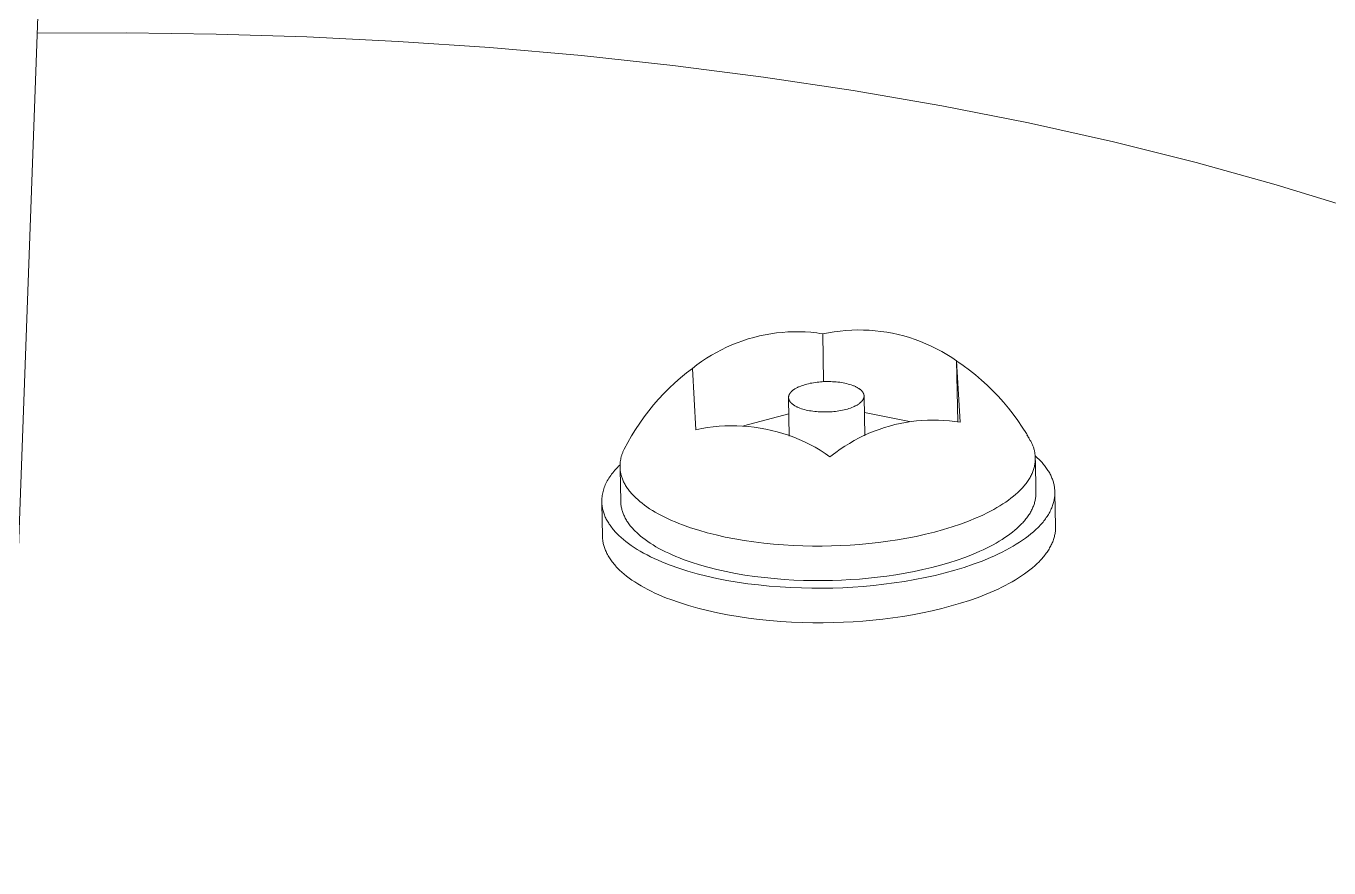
# Model space of a CAD drawing. Header units: millimetres. Extents: x 492 to 7139, y 278 to 5201.
# Drawn here: x 6331.71 to 6364.38, y 2867.38 to 2888.49 of the extents above; entities that cross this region are included whole.
import ezdxf

# ---------------------------------------------------------------- set-up
doc = ezdxf.new("R2010")
doc.units = ezdxf.units.MM
doc.layers.add('ZANO_R', color=7, linetype='Continuous', lineweight=0)

msp = doc.modelspace()

# ---------------------------------------------------------------- linework, layer by layer
at = {"layer": 'ZANO_R'}
for p, q in [((6397.829, 4698.442), (6331.084, 2863.437)), ((6334.219, 2888.321), (6331.989, 2888.311)), ((6336.476, 2888.292), (6334.219, 2888.321)), ((6338.753, 2888.221), (6336.476, 2888.292)), ((6341.044, 2888.108), (6338.753, 2888.221)), ((6343.342, 2887.952), (6341.044, 2888.108)), ((6345.639, 2887.751), (6343.342, 2887.952)), ((6347.929, 2887.504), (6345.639, 2887.751)), ((6350.202, 2887.212), (6347.929, 2887.504)), ((6352.451, 2886.875), (6350.202, 2887.212)), ((6354.668, 2886.491), (6352.451, 2886.875)), ((6356.845, 2886.062), (6354.668, 2886.491)), ((6358.973, 2885.589), (6356.845, 2886.062)), ((6361.045, 2885.073), (6358.973, 2885.589)), ((6363.053, 2884.515), (6361.045, 2885.073)), ((6364.991, 2883.916), (6363.053, 2884.515)), ((6349.543, 2880.552), (6349.679, 2880.601)), ((6349.679, 2880.601), (6349.817, 2880.646)), ((6349.817, 2880.646), (6349.956, 2880.686)), ((6349.956, 2880.686), (6350.096, 2880.721)), ((6350.096, 2880.721), (6350.238, 2880.751)), ((6350.238, 2880.751), (6350.38, 2880.776)), ((6350.38, 2880.776), (6350.523, 2880.796)), ((6350.523, 2880.796), (6350.667, 2880.811)), ((6350.667, 2880.811), (6350.811, 2880.822)), ((6350.811, 2880.822), (6350.956, 2880.827)), ((6350.956, 2880.827), (6351.101, 2880.828)), ((6351.101, 2880.828), (6351.245, 2880.823)), ((6351.245, 2880.823), (6351.39, 2880.814)), ((6351.39, 2880.814), (6351.534, 2880.799)), ((6351.534, 2880.799), (6351.609, 2880.786)), ((6351.609, 2880.786), (6351.683, 2880.772)), ((6351.683, 2880.772), (6351.827, 2880.801)), ((6351.707, 2879.576), (6351.683, 2880.772)), ((6351.827, 2880.801), (6351.972, 2880.825)), ((6351.972, 2880.825), (6352.118, 2880.845)), ((6352.118, 2880.845), (6352.264, 2880.859)), ((6352.264, 2880.859), (6352.411, 2880.868)), ((6352.411, 2880.868), (6352.557, 2880.872)), ((6352.557, 2880.872), (6352.704, 2880.871)), ((6352.704, 2880.871), (6352.851, 2880.864)), ((6352.851, 2880.864), (6352.998, 2880.853)), ((6352.998, 2880.853), (6353.144, 2880.837)), ((6353.144, 2880.837), (6353.289, 2880.815)), ((6353.289, 2880.815), (6353.433, 2880.789)), ((6353.433, 2880.789), (6353.577, 2880.757)), ((6353.577, 2880.757), (6353.719, 2880.721)), ((6353.719, 2880.721), (6353.86, 2880.679)), ((6353.86, 2880.679), (6353.999, 2880.633)), ((6353.999, 2880.633), (6354.137, 2880.582)), ((6348.892, 2880.238), (6349.018, 2880.31)), ((6349.018, 2880.31), (6349.146, 2880.377)), ((6349.146, 2880.377), (6349.276, 2880.44)), ((6349.276, 2880.44), (6349.409, 2880.498)), ((6349.409, 2880.498), (6349.543, 2880.552)), ((6354.137, 2880.582), (6354.273, 2880.526)), ((6354.273, 2880.526), (6354.407, 2880.466)), ((6354.407, 2880.466), (6354.539, 2880.4)), ((6354.539, 2880.4), (6354.668, 2880.331)), ((6354.668, 2880.331), (6354.795, 2880.257)), ((6348.417, 2879.909), (6348.531, 2879.997)), ((6348.531, 2879.997), (6348.649, 2880.082)), ((6348.649, 2880.082), (6348.769, 2880.162)), ((6348.769, 2880.162), (6348.892, 2880.238)), ((6354.795, 2880.257), (6354.919, 2880.178)), ((6354.919, 2880.178), (6355.04, 2880.095)), ((6355.04, 2880.095), (6355.131, 2878.556)), ((6355.071, 2878.568), (6355.04, 2880.095)), ((6355.046, 2880.092), (6355.207, 2879.981)), ((6355.207, 2879.981), (6355.364, 2879.865)), ((6347.974, 2879.545), (6348.118, 2879.671)), ((6348.118, 2879.671), (6348.265, 2879.793)), ((6348.265, 2879.793), (6348.416, 2879.909)), ((6348.506, 2878.37), (6348.417, 2879.909)), ((6355.364, 2879.865), (6355.518, 2879.744)), ((6355.518, 2879.744), (6355.667, 2879.617)), ((6355.667, 2879.617), (6355.811, 2879.485)), ((6347.7, 2879.279), (6347.835, 2879.414)), ((6347.835, 2879.414), (6347.974, 2879.545)), ((6350.864, 2879.283), (6350.867, 2879.288)), ((6350.867, 2879.288), (6350.87, 2879.293)), ((6350.87, 2879.293), (6350.874, 2879.297)), ((6350.874, 2879.297), (6350.878, 2879.302)), ((6350.878, 2879.302), (6350.881, 2879.306)), ((6350.881, 2879.306), (6350.885, 2879.311)), ((6350.885, 2879.311), (6350.89, 2879.315)), ((6350.89, 2879.315), (6350.894, 2879.32)), ((6350.894, 2879.32), (6350.898, 2879.325)), ((6350.898, 2879.325), (6350.908, 2879.334)), ((6350.908, 2879.334), (6350.917, 2879.343)), ((6350.917, 2879.343), (6350.928, 2879.351)), ((6350.928, 2879.351), (6350.939, 2879.36)), ((6350.939, 2879.36), (6350.951, 2879.369)), ((6350.951, 2879.369), (6350.963, 2879.378)), ((6350.963, 2879.378), (6350.976, 2879.386)), ((6350.976, 2879.386), (6350.989, 2879.395)), ((6350.989, 2879.395), (6351.003, 2879.403)), ((6351.003, 2879.403), (6351.017, 2879.411)), ((6351.017, 2879.411), (6351.032, 2879.419)), ((6351.032, 2879.419), (6351.048, 2879.427)), ((6351.048, 2879.427), (6351.064, 2879.435)), ((6351.064, 2879.435), (6351.08, 2879.443)), ((6351.08, 2879.443), (6351.097, 2879.45)), ((6351.097, 2879.45), (6351.132, 2879.465)), ((6351.132, 2879.465), (6351.169, 2879.478)), ((6351.169, 2879.478), (6351.207, 2879.491)), ((6351.207, 2879.491), (6351.246, 2879.503)), ((6351.246, 2879.503), (6351.287, 2879.514)), ((6351.287, 2879.514), (6351.328, 2879.525)), ((6351.328, 2879.525), (6351.371, 2879.534)), ((6351.371, 2879.534), (6351.413, 2879.542)), ((6351.413, 2879.542), (6351.456, 2879.55)), ((6351.456, 2879.55), (6351.5, 2879.556)), ((6351.5, 2879.556), (6351.543, 2879.562)), ((6351.543, 2879.562), (6351.586, 2879.567)), ((6351.586, 2879.567), (6351.629, 2879.571)), ((6351.629, 2879.571), (6351.672, 2879.574)), ((6351.672, 2879.574), (6351.714, 2879.576)), ((6351.714, 2879.576), (6351.756, 2879.577)), ((6351.756, 2879.577), (6351.799, 2879.578)), ((6351.799, 2879.578), (6351.843, 2879.578)), ((6351.843, 2879.578), (6351.887, 2879.577)), ((6351.887, 2879.577), (6351.931, 2879.575)), ((6351.931, 2879.575), (6351.976, 2879.573)), ((6351.976, 2879.573), (6352.021, 2879.569)), ((6352.021, 2879.569), (6352.066, 2879.565)), ((6352.066, 2879.565), (6352.111, 2879.559)), ((6352.111, 2879.559), (6352.155, 2879.553)), ((6352.155, 2879.553), (6352.198, 2879.545)), ((6352.198, 2879.545), (6352.241, 2879.537)), ((6352.241, 2879.537), (6352.282, 2879.528)), ((6352.282, 2879.528), (6352.323, 2879.517)), ((6352.323, 2879.517), (6352.362, 2879.506)), ((6352.362, 2879.506), (6352.4, 2879.494)), ((6352.4, 2879.494), (6352.436, 2879.482)), ((6352.436, 2879.482), (6352.453, 2879.475)), ((6352.453, 2879.475), (6352.47, 2879.468)), ((6352.47, 2879.468), (6352.486, 2879.461)), ((6352.486, 2879.461), (6352.502, 2879.454)), ((6352.502, 2879.454), (6352.517, 2879.447)), ((6352.517, 2879.447), (6352.532, 2879.439)), ((6352.532, 2879.439), (6352.546, 2879.432)), ((6352.546, 2879.432), (6352.56, 2879.424)), ((6352.56, 2879.424), (6352.573, 2879.416)), ((6352.573, 2879.416), (6352.586, 2879.408)), ((6352.586, 2879.408), (6352.598, 2879.4)), ((6352.598, 2879.4), (6352.609, 2879.392)), ((6352.609, 2879.392), (6352.62, 2879.383)), ((6352.62, 2879.383), (6352.631, 2879.375)), ((6352.631, 2879.375), (6352.64, 2879.367)), ((6352.64, 2879.367), (6352.649, 2879.358)), ((6352.649, 2879.358), (6352.654, 2879.354)), ((6352.654, 2879.354), (6352.658, 2879.35)), ((6352.658, 2879.35), (6352.662, 2879.345)), ((6352.662, 2879.345), (6352.666, 2879.341)), ((6352.666, 2879.341), (6352.67, 2879.337)), ((6352.67, 2879.337), (6352.673, 2879.333)), ((6352.673, 2879.333), (6352.677, 2879.328)), ((6352.677, 2879.328), (6352.68, 2879.324)), ((6352.68, 2879.324), (6352.684, 2879.32)), ((6352.684, 2879.32), (6352.687, 2879.315)), ((6352.687, 2879.315), (6352.69, 2879.311)), ((6352.69, 2879.311), (6352.692, 2879.307)), ((6352.692, 2879.307), (6352.695, 2879.302)), ((6352.695, 2879.302), (6352.698, 2879.298)), ((6352.698, 2879.298), (6352.7, 2879.294)), ((6352.7, 2879.294), (6352.702, 2879.289)), ((6352.702, 2879.289), (6352.704, 2879.285)), ((6355.811, 2879.485), (6355.951, 2879.349)), ((6355.951, 2879.349), (6356.086, 2879.208)), ((6347.324, 2878.846), (6347.445, 2878.995)), ((6347.445, 2878.995), (6347.57, 2879.139)), ((6347.57, 2879.139), (6347.7, 2879.279)), ((6350.828, 2879.193), (6350.829, 2879.198)), ((6350.828, 2879.189), (6350.828, 2879.193)), ((6350.828, 2879.184), (6350.828, 2879.189)), ((6350.828, 2879.18), (6350.828, 2879.184)), ((6350.828, 2879.176), (6350.828, 2879.18)), ((6350.828, 2879.172), (6350.828, 2879.176)), ((6350.828, 2879.167), (6350.828, 2879.172)), ((6350.829, 2879.163), (6350.828, 2879.167)), ((6350.847, 2878.211), (6350.828, 2879.155)), ((6350.829, 2879.198), (6350.83, 2879.202)), ((6350.829, 2879.159), (6350.829, 2879.163)), ((6350.83, 2879.155), (6350.829, 2879.159)), ((6350.83, 2879.206), (6350.831, 2879.211)), ((6350.83, 2879.202), (6350.83, 2879.206)), ((6350.83, 2879.15), (6350.83, 2879.155)), ((6350.831, 2879.146), (6350.83, 2879.15)), ((6350.831, 2879.211), (6350.832, 2879.215)), ((6350.832, 2879.142), (6350.831, 2879.146)), ((6350.832, 2879.215), (6350.833, 2879.22)), ((6350.833, 2879.138), (6350.832, 2879.142)), ((6350.833, 2879.22), (6350.835, 2879.224)), ((6350.835, 2879.133), (6350.833, 2879.138)), ((6350.835, 2879.224), (6350.836, 2879.229)), ((6350.836, 2879.129), (6350.835, 2879.133)), ((6350.836, 2879.229), (6350.837, 2879.233)), ((6350.837, 2879.125), (6350.836, 2879.129)), ((6350.837, 2879.233), (6350.839, 2879.238)), ((6350.839, 2879.121), (6350.837, 2879.125)), ((6350.839, 2879.238), (6350.841, 2879.242)), ((6350.841, 2879.116), (6350.839, 2879.121)), ((6350.841, 2879.242), (6350.843, 2879.247)), ((6350.843, 2879.112), (6350.841, 2879.116)), ((6350.843, 2879.247), (6350.845, 2879.251)), ((6350.845, 2879.108), (6350.843, 2879.112)), ((6350.845, 2879.251), (6350.847, 2879.256)), ((6350.847, 2879.103), (6350.845, 2879.108)), ((6350.847, 2879.256), (6350.85, 2879.261)), ((6350.849, 2879.099), (6350.847, 2879.103)), ((6350.851, 2879.095), (6350.849, 2879.099)), ((6350.85, 2879.261), (6350.852, 2879.265)), ((6350.854, 2879.091), (6350.851, 2879.095)), ((6350.852, 2879.265), (6350.855, 2879.27)), ((6350.856, 2879.086), (6350.854, 2879.091)), ((6350.855, 2879.27), (6350.858, 2879.274)), ((6350.859, 2879.082), (6350.856, 2879.086)), ((6350.858, 2879.274), (6350.861, 2879.279)), ((6350.862, 2879.078), (6350.859, 2879.082)), ((6350.861, 2879.279), (6350.864, 2879.283)), ((6350.865, 2879.073), (6350.862, 2879.078)), ((6350.869, 2879.069), (6350.865, 2879.073)), ((6350.872, 2879.065), (6350.869, 2879.069)), ((6350.875, 2879.06), (6350.872, 2879.065)), ((6350.879, 2879.056), (6350.875, 2879.06)), ((6350.883, 2879.052), (6350.879, 2879.056)), ((6350.887, 2879.047), (6350.883, 2879.052)), ((6350.891, 2879.043), (6350.887, 2879.047)), ((6350.895, 2879.039), (6350.891, 2879.043)), ((6350.899, 2879.035), (6350.895, 2879.039)), ((6350.909, 2879.026), (6350.899, 2879.035)), ((6350.918, 2879.018), (6350.909, 2879.026)), ((6350.929, 2879.009), (6350.918, 2879.018)), ((6350.94, 2879.001), (6350.929, 2879.009)), ((6350.951, 2878.993), (6350.94, 2879.001)), ((6350.963, 2878.985), (6350.951, 2878.993)), ((6350.976, 2878.977), (6350.963, 2878.985)), ((6350.989, 2878.969), (6350.976, 2878.977)), ((6351.003, 2878.961), (6350.989, 2878.969)), ((6351.017, 2878.954), (6351.003, 2878.961)), ((6352.501, 2878.966), (6352.485, 2878.958)), ((6352.517, 2878.973), (6352.501, 2878.966)), ((6352.532, 2878.982), (6352.517, 2878.973)), ((6352.546, 2878.99), (6352.532, 2878.982)), ((6352.56, 2878.998), (6352.546, 2878.99)), ((6352.573, 2879.007), (6352.56, 2878.998)), ((6352.586, 2879.015), (6352.573, 2879.007)), ((6352.598, 2879.024), (6352.586, 2879.015)), ((6352.61, 2879.033), (6352.598, 2879.024)), ((6352.621, 2879.041), (6352.61, 2879.033)), ((6352.631, 2879.05), (6352.621, 2879.041)), ((6352.641, 2879.059), (6352.631, 2879.05)), ((6352.651, 2879.068), (6352.641, 2879.059)), ((6352.655, 2879.073), (6352.651, 2879.068)), ((6352.659, 2879.077), (6352.655, 2879.073)), ((6352.664, 2879.082), (6352.659, 2879.077)), ((6352.667, 2879.087), (6352.664, 2879.082)), ((6352.671, 2879.091), (6352.667, 2879.087)), ((6352.675, 2879.096), (6352.671, 2879.091)), ((6352.679, 2879.1), (6352.675, 2879.096)), ((6352.682, 2879.105), (6352.679, 2879.1)), ((6352.685, 2879.109), (6352.682, 2879.105)), ((6352.688, 2879.114), (6352.685, 2879.109)), ((6352.691, 2879.119), (6352.688, 2879.114)), ((6352.694, 2879.123), (6352.691, 2879.119)), ((6352.697, 2879.128), (6352.694, 2879.123)), ((6352.699, 2879.132), (6352.697, 2879.128)), ((6352.702, 2879.137), (6352.699, 2879.132)), ((6352.704, 2879.141), (6352.702, 2879.137)), ((6352.704, 2879.285), (6352.706, 2879.281)), ((6352.706, 2879.146), (6352.704, 2879.141)), ((6352.706, 2879.281), (6352.708, 2879.277)), ((6352.708, 2879.151), (6352.706, 2879.146)), ((6352.708, 2879.277), (6352.71, 2879.272)), ((6352.71, 2879.155), (6352.708, 2879.151)), ((6352.71, 2879.272), (6352.711, 2879.268)), ((6352.711, 2879.16), (6352.71, 2879.155)), ((6352.711, 2879.268), (6352.713, 2879.264)), ((6352.713, 2879.164), (6352.711, 2879.16)), ((6352.713, 2879.264), (6352.714, 2879.259)), ((6352.714, 2879.169), (6352.713, 2879.164)), ((6352.714, 2879.259), (6352.715, 2879.255)), ((6352.716, 2879.173), (6352.714, 2879.169)), ((6352.715, 2879.255), (6352.717, 2879.251)), ((6352.717, 2879.178), (6352.716, 2879.173)), ((6352.717, 2879.251), (6352.718, 2879.247)), ((6352.718, 2879.182), (6352.717, 2879.178)), ((6352.718, 2879.247), (6352.718, 2879.243)), ((6352.718, 2879.243), (6352.719, 2879.238)), ((6352.719, 2879.186), (6352.718, 2879.182)), ((6352.719, 2879.238), (6352.72, 2879.234)), ((6352.72, 2879.195), (6352.719, 2879.191)), ((6352.719, 2879.191), (6352.719, 2879.186)), ((6352.72, 2879.234), (6352.72, 2879.23)), ((6352.72, 2879.23), (6352.721, 2879.226)), ((6352.721, 2879.204), (6352.72, 2879.2)), ((6352.72, 2879.2), (6352.72, 2879.195)), ((6352.721, 2879.226), (6352.721, 2879.221)), ((6352.721, 2879.221), (6352.721, 2879.217)), ((6352.721, 2879.217), (6352.721, 2879.213)), ((6352.721, 2879.213), (6352.721, 2879.208)), ((6352.721, 2879.208), (6352.721, 2879.204)), ((6352.721, 2879.204), (6352.741, 2878.221)), ((6356.086, 2879.208), (6356.217, 2879.062)), ((6356.217, 2879.062), (6356.342, 2878.913)), ((6347.098, 2878.539), (6347.208, 2878.694)), ((6347.208, 2878.694), (6347.324, 2878.846)), ((6349.695, 2878.47), (6350.836, 2878.771)), ((6351.032, 2878.946), (6351.017, 2878.954)), ((6351.047, 2878.939), (6351.032, 2878.946)), ((6351.063, 2878.932), (6351.047, 2878.939)), ((6351.079, 2878.925), (6351.063, 2878.932)), ((6351.096, 2878.918), (6351.079, 2878.925)), ((6351.113, 2878.911), (6351.096, 2878.918)), ((6351.149, 2878.898), (6351.113, 2878.911)), ((6351.187, 2878.887), (6351.149, 2878.898)), ((6351.226, 2878.875), (6351.187, 2878.887)), ((6351.266, 2878.865), (6351.226, 2878.875)), ((6351.308, 2878.856), (6351.266, 2878.865)), ((6351.351, 2878.848), (6351.308, 2878.856)), ((6351.394, 2878.84), (6351.351, 2878.848)), ((6351.438, 2878.834), (6351.394, 2878.84)), ((6351.483, 2878.828), (6351.438, 2878.834)), ((6351.528, 2878.824), (6351.483, 2878.828)), ((6351.573, 2878.82), (6351.528, 2878.824)), ((6351.617, 2878.817), (6351.573, 2878.82)), ((6351.662, 2878.816), (6351.617, 2878.817)), ((6351.706, 2878.815), (6351.662, 2878.816)), ((6351.75, 2878.815), (6351.706, 2878.815)), ((6351.793, 2878.815), (6351.75, 2878.815)), ((6351.835, 2878.817), (6351.793, 2878.815)), ((6351.877, 2878.819), (6351.835, 2878.817)), ((6351.919, 2878.822), (6351.877, 2878.819)), ((6351.962, 2878.826), (6351.919, 2878.822)), ((6352.006, 2878.831), (6351.962, 2878.826)), ((6352.049, 2878.837), (6352.006, 2878.831)), ((6352.092, 2878.843), (6352.049, 2878.837)), ((6352.136, 2878.851), (6352.092, 2878.843)), ((6352.178, 2878.859), (6352.136, 2878.851)), ((6352.221, 2878.868), (6352.178, 2878.859)), ((6352.262, 2878.879), (6352.221, 2878.868)), ((6352.303, 2878.89), (6352.262, 2878.879)), ((6352.342, 2878.902), (6352.303, 2878.89)), ((6352.38, 2878.915), (6352.342, 2878.902)), ((6352.417, 2878.928), (6352.38, 2878.915)), ((6352.452, 2878.943), (6352.417, 2878.928)), ((6352.469, 2878.95), (6352.452, 2878.943)), ((6352.485, 2878.958), (6352.469, 2878.95)), ((6352.729, 2878.801), (6353.856, 2878.574)), ((6356.342, 2878.913), (6356.462, 2878.758)), ((6356.462, 2878.758), (6356.577, 2878.6)), ((6346.892, 2878.216), (6346.992, 2878.379)), ((6346.992, 2878.379), (6347.098, 2878.539)), ((6348.65, 2878.399), (6348.506, 2878.37)), ((6348.795, 2878.423), (6348.65, 2878.399)), ((6348.941, 2878.443), (6348.795, 2878.423)), ((6349.087, 2878.457), (6348.941, 2878.443)), ((6349.234, 2878.466), (6349.087, 2878.457)), ((6349.381, 2878.47), (6349.234, 2878.466)), ((6349.528, 2878.469), (6349.381, 2878.47)), ((6349.674, 2878.462), (6349.528, 2878.469)), ((6349.821, 2878.451), (6349.674, 2878.462)), ((6349.967, 2878.435), (6349.821, 2878.451)), ((6350.112, 2878.413), (6349.967, 2878.435)), ((6350.257, 2878.387), (6350.112, 2878.413)), ((6350.4, 2878.355), (6350.257, 2878.387)), ((6350.543, 2878.319), (6350.4, 2878.355)), ((6350.684, 2878.277), (6350.543, 2878.319)), ((6352.97, 2878.332), (6352.842, 2878.28)), ((6353.098, 2878.38), (6352.97, 2878.332)), ((6353.229, 2878.424), (6353.098, 2878.38)), ((6353.361, 2878.463), (6353.229, 2878.424)), ((6353.494, 2878.498), (6353.361, 2878.463)), ((6353.628, 2878.528), (6353.494, 2878.498)), ((6353.763, 2878.553), (6353.628, 2878.528)), ((6353.899, 2878.574), (6353.763, 2878.553)), ((6354.035, 2878.591), (6353.899, 2878.574)), ((6354.172, 2878.603), (6354.035, 2878.591)), ((6354.31, 2878.61), (6354.172, 2878.603)), ((6354.447, 2878.613), (6354.31, 2878.61)), ((6354.585, 2878.61), (6354.447, 2878.613)), ((6354.722, 2878.604), (6354.585, 2878.61)), ((6354.859, 2878.592), (6354.722, 2878.604)), ((6354.995, 2878.577), (6354.859, 2878.592)), ((6355.131, 2878.556), (6354.995, 2878.577)), ((6356.577, 2878.6), (6356.687, 2878.438)), ((6356.687, 2878.438), (6356.791, 2878.273)), ((6346.708, 2877.881), (6346.797, 2878.05)), ((6346.797, 2878.05), (6346.892, 2878.216)), ((6350.823, 2878.231), (6350.684, 2878.277)), ((6350.961, 2878.18), (6350.823, 2878.231)), ((6351.097, 2878.124), (6350.961, 2878.18)), ((6351.231, 2878.063), (6351.097, 2878.124)), ((6351.362, 2877.998), (6351.231, 2878.063)), ((6351.492, 2877.929), (6351.362, 2877.998)), ((6352.353, 2878.029), (6352.237, 2877.956)), ((6352.472, 2878.098), (6352.353, 2878.029)), ((6352.594, 2878.163), (6352.472, 2878.098)), ((6352.717, 2878.223), (6352.594, 2878.163)), ((6352.842, 2878.28), (6352.717, 2878.223)), ((6356.791, 2878.273), (6356.889, 2878.104)), ((6356.801, 2878.24), (6356.82, 2878.214)), ((6356.82, 2878.214), (6356.838, 2878.187)), ((6356.838, 2878.187), (6356.856, 2878.16)), ((6356.889, 2878.104), (6356.899, 2878.085)), ((6356.899, 2878.085), (6356.909, 2878.067)), ((6356.909, 2878.067), (6356.919, 2878.048)), ((6356.919, 2878.048), (6356.928, 2878.028)), ((6356.928, 2878.028), (6356.937, 2878.009)), ((6356.937, 2878.009), (6356.945, 2877.989)), ((6356.945, 2877.989), (6356.953, 2877.969)), ((6346.622, 2877.646), (6346.626, 2877.663)), ((6346.626, 2877.663), (6346.631, 2877.681)), ((6346.631, 2877.681), (6346.635, 2877.698)), ((6346.635, 2877.698), (6346.64, 2877.716)), ((6346.64, 2877.716), (6346.646, 2877.733)), ((6346.646, 2877.733), (6346.651, 2877.75)), ((6346.651, 2877.75), (6346.657, 2877.767)), ((6346.657, 2877.767), (6346.664, 2877.784)), ((6346.664, 2877.784), (6346.67, 2877.801)), ((6346.67, 2877.801), (6346.677, 2877.817)), ((6346.677, 2877.817), (6346.685, 2877.834)), ((6346.685, 2877.834), (6346.692, 2877.85)), ((6346.692, 2877.85), (6346.7, 2877.866)), ((6346.7, 2877.866), (6346.708, 2877.881)), ((6351.619, 2877.854), (6351.492, 2877.929)), ((6351.743, 2877.776), (6351.619, 2877.854)), ((6351.864, 2877.693), (6351.743, 2877.776)), ((6352.011, 2877.799), (6351.864, 2877.693)), ((6352.123, 2877.879), (6352.011, 2877.799)), ((6352.237, 2877.956), (6352.123, 2877.879)), ((6356.953, 2877.969), (6356.96, 2877.949)), ((6356.96, 2877.949), (6356.967, 2877.929)), ((6356.967, 2877.929), (6356.974, 2877.909)), ((6356.974, 2877.909), (6356.98, 2877.888)), ((6356.98, 2877.888), (6356.985, 2877.867)), ((6356.985, 2877.867), (6356.99, 2877.847)), ((6356.99, 2877.847), (6356.995, 2877.826)), ((6356.995, 2877.826), (6356.999, 2877.805)), ((6356.999, 2877.805), (6357.003, 2877.784)), ((6357.003, 2877.784), (6357.006, 2877.761)), ((6357.006, 2877.761), (6357.009, 2877.738)), ((6357.009, 2877.738), (6357.011, 2877.714)), ((6357.011, 2877.717), (6357.064, 2877.669)), ((6357.011, 2877.714), (6357.013, 2877.691)), ((6357.013, 2877.691), (6357.014, 2877.667)), ((6357.014, 2877.667), (6357.014, 2877.643)), ((6357.064, 2877.669), (6357.113, 2877.621)), ((6346.446, 2877.322), (6346.475, 2877.356)), ((6346.475, 2877.356), (6346.505, 2877.389)), ((6346.505, 2877.389), (6346.536, 2877.423)), ((6346.536, 2877.423), (6346.568, 2877.456)), ((6346.568, 2877.456), (6346.602, 2877.489)), ((6346.602, 2877.466), (6346.603, 2877.484)), ((6346.602, 2877.448), (6346.602, 2877.466)), ((6346.603, 2877.43), (6346.602, 2877.448)), ((6346.603, 2877.502), (6346.604, 2877.52)), ((6346.603, 2877.484), (6346.603, 2877.502)), ((6346.603, 2877.412), (6346.603, 2877.43)), ((6346.604, 2877.394), (6346.603, 2877.412)), ((6346.619, 2876.573), (6346.603, 2877.386)), ((6346.604, 2877.52), (6346.606, 2877.538)), ((6346.606, 2877.376), (6346.604, 2877.394)), ((6346.606, 2877.538), (6346.608, 2877.556)), ((6346.607, 2877.358), (6346.606, 2877.376)), ((6346.61, 2877.341), (6346.607, 2877.358)), ((6346.608, 2877.556), (6346.61, 2877.574)), ((6346.61, 2877.574), (6346.612, 2877.592)), ((6346.612, 2877.323), (6346.61, 2877.341)), ((6346.612, 2877.592), (6346.615, 2877.61)), ((6346.615, 2877.61), (6346.619, 2877.628)), ((6346.619, 2877.628), (6346.622, 2877.646)), ((6356.961, 2877.351), (6356.952, 2877.326)), ((6356.969, 2877.376), (6356.961, 2877.351)), ((6356.977, 2877.4), (6356.969, 2877.376)), ((6356.984, 2877.425), (6356.977, 2877.4)), ((6356.99, 2877.45), (6356.984, 2877.425)), ((6356.996, 2877.474), (6356.99, 2877.45)), ((6357, 2877.499), (6356.996, 2877.474)), ((6357.004, 2877.523), (6357, 2877.499)), ((6357.008, 2877.547), (6357.004, 2877.523)), ((6357.01, 2877.572), (6357.008, 2877.547)), ((6357.012, 2877.596), (6357.01, 2877.572)), ((6357.013, 2877.62), (6357.012, 2877.596)), ((6357.014, 2877.643), (6357.013, 2877.62)), ((6357.015, 2877.596), (6357.031, 2876.801)), ((6357.113, 2877.621), (6357.137, 2877.596)), ((6357.137, 2877.596), (6357.16, 2877.572)), ((6357.16, 2877.572), (6357.182, 2877.548)), ((6357.182, 2877.548), (6357.203, 2877.523)), ((6357.203, 2877.523), (6357.223, 2877.499)), ((6357.223, 2877.499), (6357.243, 2877.475)), ((6357.243, 2877.475), (6357.262, 2877.45)), ((6357.262, 2877.45), (6357.28, 2877.426)), ((6357.28, 2877.426), (6357.298, 2877.401)), ((6357.298, 2877.401), (6357.314, 2877.377)), ((6357.314, 2877.377), (6357.33, 2877.352)), ((6357.33, 2877.352), (6357.346, 2877.328)), ((6357.346, 2877.328), (6357.36, 2877.303)), ((6346.234, 2876.986), (6346.25, 2877.02)), ((6346.25, 2877.02), (6346.266, 2877.053)), ((6346.266, 2877.053), (6346.284, 2877.087)), ((6346.284, 2877.087), (6346.304, 2877.12)), ((6346.304, 2877.12), (6346.324, 2877.154)), ((6346.324, 2877.154), (6346.346, 2877.188)), ((6346.346, 2877.188), (6346.369, 2877.221)), ((6346.369, 2877.221), (6346.393, 2877.255)), ((6346.393, 2877.255), (6346.419, 2877.289)), ((6346.419, 2877.289), (6346.446, 2877.322)), ((6346.616, 2877.3), (6346.612, 2877.323)), ((6346.621, 2877.277), (6346.616, 2877.3)), ((6346.626, 2877.254), (6346.621, 2877.277)), ((6346.632, 2877.23), (6346.626, 2877.254)), ((6346.639, 2877.207), (6346.632, 2877.23)), ((6346.646, 2877.183), (6346.639, 2877.207)), ((6346.654, 2877.16), (6346.646, 2877.183)), ((6346.663, 2877.136), (6346.654, 2877.16)), ((6346.672, 2877.113), (6346.663, 2877.136)), ((6346.682, 2877.089), (6346.672, 2877.113)), ((6346.693, 2877.066), (6346.682, 2877.089)), ((6346.705, 2877.042), (6346.693, 2877.066)), ((6346.717, 2877.018), (6346.705, 2877.042)), ((6346.73, 2876.995), (6346.717, 2877.018)), ((6356.781, 2877.025), (6356.761, 2876.999)), ((6356.799, 2877.05), (6356.781, 2877.025)), ((6356.817, 2877.075), (6356.799, 2877.05)), ((6356.834, 2877.1), (6356.817, 2877.075)), ((6356.85, 2877.125), (6356.834, 2877.1)), ((6356.866, 2877.151), (6356.85, 2877.125)), ((6356.881, 2877.176), (6356.866, 2877.151)), ((6356.894, 2877.201), (6356.881, 2877.176)), ((6356.907, 2877.226), (6356.894, 2877.201)), ((6356.92, 2877.251), (6356.907, 2877.226)), ((6356.931, 2877.276), (6356.92, 2877.251)), ((6356.942, 2877.301), (6356.931, 2877.276)), ((6356.952, 2877.326), (6356.942, 2877.301)), ((6357.36, 2877.303), (6357.374, 2877.279)), ((6357.374, 2877.279), (6357.387, 2877.254)), ((6357.387, 2877.254), (6357.399, 2877.23)), ((6357.399, 2877.23), (6357.411, 2877.205)), ((6357.411, 2877.205), (6357.422, 2877.181)), ((6357.422, 2877.181), (6357.432, 2877.156)), ((6357.432, 2877.156), (6357.441, 2877.132)), ((6357.441, 2877.132), (6357.45, 2877.108)), ((6357.45, 2877.108), (6357.458, 2877.084)), ((6357.458, 2877.084), (6357.466, 2877.059)), ((6357.466, 2877.059), (6357.472, 2877.035)), ((6357.472, 2877.035), (6357.478, 2877.011)), ((6357.478, 2877.011), (6357.484, 2876.987)), ((6346.149, 2876.657), (6346.152, 2876.69)), ((6346.152, 2876.69), (6346.156, 2876.722)), ((6346.156, 2876.722), (6346.162, 2876.755)), ((6346.162, 2876.755), (6346.169, 2876.787)), ((6346.169, 2876.787), (6346.177, 2876.82)), ((6346.177, 2876.82), (6346.186, 2876.853)), ((6346.186, 2876.853), (6346.196, 2876.886)), ((6346.196, 2876.886), (6346.208, 2876.92)), ((6346.208, 2876.92), (6346.22, 2876.953)), ((6346.22, 2876.953), (6346.234, 2876.986)), ((6346.744, 2876.971), (6346.73, 2876.995)), ((6346.759, 2876.947), (6346.744, 2876.971)), ((6346.774, 2876.923), (6346.759, 2876.947)), ((6346.791, 2876.9), (6346.774, 2876.923)), ((6346.807, 2876.876), (6346.791, 2876.9)), ((6346.825, 2876.852), (6346.807, 2876.876)), ((6346.844, 2876.828), (6346.825, 2876.852)), ((6346.863, 2876.805), (6346.844, 2876.828)), ((6346.883, 2876.781), (6346.863, 2876.805)), ((6346.904, 2876.758), (6346.883, 2876.781)), ((6346.925, 2876.734), (6346.904, 2876.758)), ((6346.948, 2876.71), (6346.925, 2876.734)), ((6346.971, 2876.687), (6346.948, 2876.71)), ((6346.995, 2876.664), (6346.971, 2876.687)), ((6356.464, 2876.701), (6356.403, 2876.652)), ((6356.521, 2876.75), (6356.464, 2876.701)), ((6356.576, 2876.799), (6356.521, 2876.75)), ((6356.627, 2876.849), (6356.576, 2876.799)), ((6356.651, 2876.874), (6356.627, 2876.849)), ((6356.675, 2876.899), (6356.651, 2876.874)), ((6356.698, 2876.924), (6356.675, 2876.899)), ((6356.72, 2876.949), (6356.698, 2876.924)), ((6356.741, 2876.974), (6356.72, 2876.949)), ((6356.761, 2876.999), (6356.741, 2876.974)), ((6357.022, 2876.663), (6357.026, 2876.686)), ((6357.026, 2876.686), (6357.028, 2876.709)), ((6357.028, 2876.709), (6357.03, 2876.732)), ((6357.03, 2876.732), (6357.031, 2876.756)), ((6357.031, 2876.778), (6357.031, 2876.801)), ((6357.031, 2876.756), (6357.031, 2876.778)), ((6357.484, 2876.987), (6357.489, 2876.963)), ((6357.489, 2876.963), (6357.493, 2876.94)), ((6357.493, 2876.94), (6357.496, 2876.914)), ((6357.498, 2876.681), (6357.494, 2876.655)), ((6357.496, 2876.914), (6357.499, 2876.889)), ((6357.501, 2876.708), (6357.498, 2876.681)), ((6357.499, 2876.889), (6357.502, 2876.863)), ((6357.503, 2876.734), (6357.501, 2876.708)), ((6357.502, 2876.863), (6357.503, 2876.838)), ((6357.503, 2876.838), (6357.504, 2876.812)), ((6357.504, 2876.76), (6357.503, 2876.734)), ((6357.504, 2876.812), (6357.504, 2876.786)), ((6357.504, 2876.786), (6357.504, 2876.76)), ((6357.505, 2876.786), (6357.522, 2875.946)), ((6346.146, 2876.593), (6346.147, 2876.625)), ((6346.146, 2876.562), (6346.146, 2876.593)), ((6346.147, 2876.53), (6346.146, 2876.562)), ((6346.147, 2876.625), (6346.149, 2876.657)), ((6346.164, 2875.697), (6346.147, 2876.538)), ((6346.15, 2876.499), (6346.147, 2876.53)), ((6346.153, 2876.468), (6346.15, 2876.499)), ((6346.157, 2876.437), (6346.153, 2876.468)), ((6346.162, 2876.411), (6346.157, 2876.437)), ((6346.167, 2876.386), (6346.162, 2876.411)), ((6346.173, 2876.361), (6346.167, 2876.386)), ((6346.179, 2876.335), (6346.173, 2876.361)), ((6346.619, 2876.573), (6346.62, 2876.544)), ((6346.62, 2876.544), (6346.622, 2876.515)), ((6346.622, 2876.515), (6346.626, 2876.486)), ((6346.626, 2876.486), (6346.63, 2876.458)), ((6346.63, 2876.458), (6346.634, 2876.434)), ((6346.634, 2876.434), (6346.638, 2876.411)), ((6346.638, 2876.411), (6346.644, 2876.388)), ((6346.644, 2876.388), (6346.65, 2876.365)), ((6346.65, 2876.365), (6346.656, 2876.341)), ((6347.045, 2876.617), (6346.995, 2876.664)), ((6347.099, 2876.571), (6347.045, 2876.617)), ((6347.155, 2876.525), (6347.099, 2876.571)), ((6347.215, 2876.479), (6347.155, 2876.525)), ((6347.278, 2876.434), (6347.215, 2876.479)), ((6347.345, 2876.39), (6347.278, 2876.434)), ((6347.414, 2876.346), (6347.345, 2876.39)), ((6355.972, 2876.371), (6355.89, 2876.327)), ((6356.051, 2876.417), (6355.972, 2876.371)), ((6356.128, 2876.463), (6356.051, 2876.417)), ((6356.201, 2876.509), (6356.128, 2876.463)), ((6356.272, 2876.556), (6356.201, 2876.509)), ((6356.339, 2876.604), (6356.272, 2876.556)), ((6356.403, 2876.652), (6356.339, 2876.604)), ((6356.909, 2876.329), (6356.921, 2876.353)), ((6356.921, 2876.353), (6356.933, 2876.378)), ((6356.933, 2876.378), (6356.945, 2876.402)), ((6356.945, 2876.402), (6356.955, 2876.426)), ((6356.955, 2876.426), (6356.965, 2876.45)), ((6356.965, 2876.45), (6356.974, 2876.474)), ((6356.974, 2876.474), (6356.983, 2876.497)), ((6356.983, 2876.497), (6356.99, 2876.521)), ((6356.99, 2876.521), (6356.997, 2876.545)), ((6356.997, 2876.545), (6357.004, 2876.569)), ((6357.004, 2876.569), (6357.009, 2876.592)), ((6357.009, 2876.592), (6357.014, 2876.616)), ((6357.014, 2876.616), (6357.019, 2876.639)), ((6357.019, 2876.639), (6357.022, 2876.663)), ((6357.402, 2876.358), (6357.388, 2876.33)), ((6357.414, 2876.385), (6357.402, 2876.358)), ((6357.426, 2876.412), (6357.414, 2876.385)), ((6357.437, 2876.44), (6357.426, 2876.412)), ((6357.447, 2876.467), (6357.437, 2876.44)), ((6357.456, 2876.494), (6357.447, 2876.467)), ((6357.464, 2876.521), (6357.456, 2876.494)), ((6357.472, 2876.548), (6357.464, 2876.521)), ((6357.479, 2876.575), (6357.472, 2876.548)), ((6357.485, 2876.601), (6357.479, 2876.575)), ((6357.49, 2876.628), (6357.485, 2876.601)), ((6357.494, 2876.655), (6357.49, 2876.628)), ((6346.186, 2876.31), (6346.179, 2876.335)), ((6346.194, 2876.284), (6346.186, 2876.31)), ((6346.203, 2876.259), (6346.194, 2876.284)), ((6346.213, 2876.233), (6346.203, 2876.259)), ((6346.223, 2876.207), (6346.213, 2876.233)), ((6346.234, 2876.181), (6346.223, 2876.207)), ((6346.246, 2876.156), (6346.234, 2876.181)), ((6346.259, 2876.13), (6346.246, 2876.156)), ((6346.272, 2876.104), (6346.259, 2876.13)), ((6346.287, 2876.078), (6346.272, 2876.104)), ((6346.302, 2876.052), (6346.287, 2876.078)), ((6346.318, 2876.026), (6346.302, 2876.052)), ((6346.334, 2876), (6346.318, 2876.026)), ((6346.656, 2876.341), (6346.664, 2876.318)), ((6346.664, 2876.318), (6346.672, 2876.294)), ((6346.672, 2876.294), (6346.68, 2876.271)), ((6346.68, 2876.271), (6346.69, 2876.247)), ((6346.69, 2876.247), (6346.7, 2876.224)), ((6346.7, 2876.224), (6346.711, 2876.2)), ((6346.711, 2876.2), (6346.723, 2876.176)), ((6346.723, 2876.176), (6346.735, 2876.153)), ((6346.735, 2876.153), (6346.748, 2876.129)), ((6346.748, 2876.129), (6346.762, 2876.105)), ((6346.762, 2876.105), (6346.777, 2876.081)), ((6346.777, 2876.081), (6346.792, 2876.058)), ((6346.792, 2876.058), (6346.808, 2876.034)), ((6346.808, 2876.034), (6346.825, 2876.01)), ((6347.486, 2876.303), (6347.414, 2876.346)), ((6347.562, 2876.26), (6347.486, 2876.303)), ((6347.64, 2876.218), (6347.562, 2876.26)), ((6347.722, 2876.177), (6347.64, 2876.218)), ((6347.806, 2876.137), (6347.722, 2876.177)), ((6347.893, 2876.097), (6347.806, 2876.137)), ((6347.983, 2876.059), (6347.893, 2876.097)), ((6348.075, 2876.021), (6347.983, 2876.059)), ((6348.171, 2875.984), (6348.075, 2876.021)), ((6355.341, 2876.078), (6355.139, 2876.003)), ((6355.534, 2876.157), (6355.341, 2876.078)), ((6355.627, 2876.198), (6355.534, 2876.157)), ((6355.717, 2876.24), (6355.627, 2876.198)), ((6355.805, 2876.283), (6355.717, 2876.24)), ((6355.89, 2876.327), (6355.805, 2876.283)), ((6356.676, 2876.015), (6356.698, 2876.039)), ((6356.698, 2876.039), (6356.72, 2876.063)), ((6356.72, 2876.063), (6356.741, 2876.088)), ((6356.741, 2876.088), (6356.761, 2876.112)), ((6356.761, 2876.112), (6356.78, 2876.136)), ((6356.78, 2876.136), (6356.799, 2876.16)), ((6356.799, 2876.16), (6356.817, 2876.184)), ((6356.817, 2876.184), (6356.834, 2876.208)), ((6356.834, 2876.208), (6356.85, 2876.233)), ((6356.85, 2876.233), (6356.866, 2876.257)), ((6356.866, 2876.257), (6356.881, 2876.281)), ((6356.881, 2876.281), (6356.895, 2876.305)), ((6356.895, 2876.305), (6356.909, 2876.329)), ((6357.184, 2876.029), (6357.16, 2876.001)), ((6357.207, 2876.056), (6357.184, 2876.029)), ((6357.229, 2876.083), (6357.207, 2876.056)), ((6357.25, 2876.111), (6357.229, 2876.083)), ((6357.271, 2876.138), (6357.25, 2876.111)), ((6357.29, 2876.166), (6357.271, 2876.138)), ((6357.309, 2876.193), (6357.29, 2876.166)), ((6357.326, 2876.221), (6357.309, 2876.193)), ((6357.343, 2876.248), (6357.326, 2876.221)), ((6357.359, 2876.276), (6357.343, 2876.248)), ((6357.374, 2876.303), (6357.359, 2876.276)), ((6357.388, 2876.33), (6357.374, 2876.303)), ((6346.164, 2875.697), (6346.165, 2875.666)), ((6346.352, 2875.974), (6346.334, 2876)), ((6346.37, 2875.949), (6346.352, 2875.974)), ((6346.39, 2875.923), (6346.37, 2875.949)), ((6346.41, 2875.897), (6346.39, 2875.923)), ((6346.431, 2875.871), (6346.41, 2875.897)), ((6346.453, 2875.845), (6346.431, 2875.871)), ((6346.475, 2875.819), (6346.453, 2875.845)), ((6346.499, 2875.794), (6346.475, 2875.819)), ((6346.523, 2875.768), (6346.499, 2875.794)), ((6346.549, 2875.743), (6346.523, 2875.768)), ((6346.575, 2875.717), (6346.549, 2875.743)), ((6346.63, 2875.666), (6346.575, 2875.717)), ((6346.825, 2876.01), (6346.843, 2875.986)), ((6346.843, 2875.986), (6346.861, 2875.963)), ((6346.861, 2875.963), (6346.88, 2875.939)), ((6346.88, 2875.939), (6346.9, 2875.915)), ((6346.9, 2875.915), (6346.921, 2875.892)), ((6346.921, 2875.892), (6346.943, 2875.868)), ((6346.943, 2875.868), (6346.965, 2875.845)), ((6346.965, 2875.845), (6346.988, 2875.821)), ((6346.988, 2875.821), (6347.012, 2875.798)), ((6347.012, 2875.798), (6347.063, 2875.751)), ((6347.063, 2875.751), (6347.116, 2875.705)), ((6347.116, 2875.705), (6347.173, 2875.659)), ((6348.368, 2875.914), (6348.171, 2875.984)), ((6348.575, 2875.848), (6348.368, 2875.914)), ((6348.79, 2875.787), (6348.575, 2875.848)), ((6349.013, 2875.731), (6348.79, 2875.787)), ((6349.242, 2875.68), (6349.013, 2875.731)), ((6354.03, 2875.697), (6353.795, 2875.651)), ((6354.262, 2875.748), (6354.03, 2875.697)), ((6354.49, 2875.805), (6354.262, 2875.748)), ((6354.713, 2875.866), (6354.49, 2875.805)), ((6354.93, 2875.932), (6354.713, 2875.866)), ((6355.139, 2876.003), (6354.93, 2875.932)), ((6356.249, 2875.664), (6356.316, 2875.709)), ((6356.316, 2875.709), (6356.379, 2875.755)), ((6356.379, 2875.755), (6356.44, 2875.802)), ((6356.44, 2875.802), (6356.497, 2875.849)), ((6356.497, 2875.849), (6356.552, 2875.896)), ((6356.552, 2875.896), (6356.604, 2875.944)), ((6356.604, 2875.944), (6356.652, 2875.991)), ((6356.652, 2875.991), (6356.676, 2876.015)), ((6356.838, 2875.705), (6356.768, 2875.652)), ((6356.905, 2875.758), (6356.838, 2875.705)), ((6356.967, 2875.811), (6356.905, 2875.758)), ((6357.027, 2875.865), (6356.967, 2875.811)), ((6357.083, 2875.919), (6357.027, 2875.865)), ((6357.109, 2875.947), (6357.083, 2875.919)), ((6357.135, 2875.974), (6357.109, 2875.947)), ((6357.16, 2876.001), (6357.135, 2875.974)), ((6357.498, 2875.718), (6357.492, 2875.692)), ((6357.504, 2875.744), (6357.498, 2875.718)), ((6357.508, 2875.769), (6357.504, 2875.744)), ((6357.512, 2875.795), (6357.508, 2875.769)), ((6357.516, 2875.82), (6357.512, 2875.795)), ((6357.518, 2875.846), (6357.516, 2875.82)), ((6357.52, 2875.871), (6357.518, 2875.846)), ((6357.521, 2875.896), (6357.52, 2875.871)), ((6357.522, 2875.921), (6357.521, 2875.896)), ((6357.522, 2875.946), (6357.522, 2875.921)), ((6346.165, 2875.666), (6346.167, 2875.634)), ((6346.167, 2875.634), (6346.171, 2875.602)), ((6346.171, 2875.602), (6346.175, 2875.571)), ((6346.175, 2875.571), (6346.179, 2875.546)), ((6346.179, 2875.546), (6346.184, 2875.521)), ((6346.184, 2875.521), (6346.19, 2875.495)), ((6346.19, 2875.495), (6346.197, 2875.47)), ((6346.197, 2875.47), (6346.204, 2875.444)), ((6346.204, 2875.444), (6346.212, 2875.419)), ((6346.212, 2875.419), (6346.221, 2875.393)), ((6346.221, 2875.393), (6346.23, 2875.367)), ((6346.23, 2875.367), (6346.241, 2875.342)), ((6346.688, 2875.616), (6346.63, 2875.666)), ((6346.75, 2875.566), (6346.688, 2875.616)), ((6346.815, 2875.516), (6346.75, 2875.566)), ((6346.884, 2875.467), (6346.815, 2875.516)), ((6346.956, 2875.418), (6346.884, 2875.467)), ((6347.032, 2875.37), (6346.956, 2875.418)), ((6347.111, 2875.323), (6347.032, 2875.37)), ((6347.173, 2875.659), (6347.233, 2875.614)), ((6347.233, 2875.614), (6347.296, 2875.569)), ((6347.296, 2875.569), (6347.362, 2875.524)), ((6347.362, 2875.524), (6347.431, 2875.48)), ((6347.431, 2875.48), (6347.504, 2875.437)), ((6347.504, 2875.437), (6347.579, 2875.394)), ((6347.579, 2875.394), (6347.658, 2875.352)), ((6349.477, 2875.634), (6349.242, 2875.68)), ((6349.716, 2875.593), (6349.477, 2875.634)), ((6349.959, 2875.557), (6349.716, 2875.593)), ((6350.204, 2875.527), (6349.959, 2875.557)), ((6350.45, 2875.502), (6350.204, 2875.527)), ((6350.697, 2875.483), (6350.45, 2875.502)), ((6350.944, 2875.468), (6350.697, 2875.483)), ((6351.189, 2875.458), (6350.944, 2875.468)), ((6351.432, 2875.453), (6351.189, 2875.458)), ((6351.672, 2875.453), (6351.432, 2875.453)), ((6351.908, 2875.457), (6351.672, 2875.453)), ((6352.14, 2875.465), (6351.908, 2875.457)), ((6352.371, 2875.478), (6352.14, 2875.465)), ((6352.606, 2875.495), (6352.371, 2875.478)), ((6352.842, 2875.516), (6352.606, 2875.495)), ((6353.08, 2875.542), (6352.842, 2875.516)), ((6353.319, 2875.573), (6353.08, 2875.542)), ((6353.557, 2875.609), (6353.319, 2875.573)), ((6353.795, 2875.651), (6353.557, 2875.609)), ((6355.708, 2875.362), (6355.793, 2875.403)), ((6355.793, 2875.403), (6355.876, 2875.445)), ((6355.876, 2875.445), (6355.956, 2875.487)), ((6355.956, 2875.487), (6356.033, 2875.53)), ((6356.033, 2875.53), (6356.108, 2875.574)), ((6356.108, 2875.574), (6356.18, 2875.619)), ((6356.18, 2875.619), (6356.249, 2875.664)), ((6356.368, 2875.398), (6356.278, 2875.35)), ((6356.455, 2875.447), (6356.368, 2875.398)), ((6356.538, 2875.498), (6356.455, 2875.447)), ((6356.618, 2875.548), (6356.538, 2875.498)), ((6356.695, 2875.6), (6356.618, 2875.548)), ((6356.768, 2875.652), (6356.695, 2875.6)), ((6357.358, 2875.378), (6357.342, 2875.352)), ((6357.373, 2875.405), (6357.358, 2875.378)), ((6357.388, 2875.431), (6357.373, 2875.405)), ((6357.402, 2875.457), (6357.388, 2875.431)), ((6357.415, 2875.484), (6357.402, 2875.457)), ((6357.427, 2875.51), (6357.415, 2875.484)), ((6357.439, 2875.536), (6357.427, 2875.51)), ((6357.45, 2875.562), (6357.439, 2875.536)), ((6357.46, 2875.588), (6357.45, 2875.562)), ((6357.469, 2875.615), (6357.46, 2875.588)), ((6357.477, 2875.641), (6357.469, 2875.615)), ((6357.485, 2875.666), (6357.477, 2875.641)), ((6357.492, 2875.692), (6357.485, 2875.666)), ((6346.241, 2875.342), (6346.252, 2875.316)), ((6346.252, 2875.316), (6346.264, 2875.29)), ((6346.264, 2875.29), (6346.276, 2875.264)), ((6346.276, 2875.264), (6346.29, 2875.238)), ((6346.29, 2875.238), (6346.304, 2875.212)), ((6346.304, 2875.212), (6346.319, 2875.187)), ((6346.319, 2875.187), (6346.335, 2875.161)), ((6346.335, 2875.161), (6346.352, 2875.135)), ((6346.352, 2875.135), (6346.37, 2875.109)), ((6346.37, 2875.109), (6346.388, 2875.083)), ((6346.388, 2875.083), (6346.407, 2875.057)), ((6346.407, 2875.057), (6346.428, 2875.031)), ((6347.193, 2875.277), (6347.111, 2875.323)), ((6347.279, 2875.231), (6347.193, 2875.277)), ((6347.368, 2875.186), (6347.279, 2875.231)), ((6347.46, 2875.142), (6347.368, 2875.186)), ((6347.555, 2875.099), (6347.46, 2875.142)), ((6347.653, 2875.057), (6347.555, 2875.099)), ((6347.754, 2875.016), (6347.653, 2875.057)), ((6347.658, 2875.352), (6347.739, 2875.311)), ((6347.739, 2875.311), (6347.823, 2875.271)), ((6347.823, 2875.271), (6347.911, 2875.231)), ((6347.911, 2875.231), (6348, 2875.193)), ((6348, 2875.193), (6348.093, 2875.155)), ((6348.093, 2875.155), (6348.188, 2875.119)), ((6348.188, 2875.119), (6348.386, 2875.048)), ((6348.386, 2875.048), (6348.593, 2874.983)), ((6354.846, 2875.035), (6355.051, 2875.1)), ((6355.051, 2875.1), (6355.249, 2875.17)), ((6355.249, 2875.17), (6355.439, 2875.244)), ((6355.439, 2875.244), (6355.621, 2875.322)), ((6355.68, 2875.078), (6355.46, 2874.996)), ((6355.621, 2875.322), (6355.708, 2875.362)), ((6355.89, 2875.164), (6355.68, 2875.078)), ((6355.992, 2875.209), (6355.89, 2875.164)), ((6356.09, 2875.255), (6355.992, 2875.209)), ((6356.186, 2875.302), (6356.09, 2875.255)), ((6356.278, 2875.35), (6356.186, 2875.302)), ((6357.109, 2875.062), (6357.056, 2875.01)), ((6357.134, 2875.089), (6357.109, 2875.062)), ((6357.158, 2875.115), (6357.134, 2875.089)), ((6357.182, 2875.141), (6357.158, 2875.115)), ((6357.205, 2875.167), (6357.182, 2875.141)), ((6357.227, 2875.194), (6357.205, 2875.167)), ((6357.248, 2875.22), (6357.227, 2875.194)), ((6357.268, 2875.246), (6357.248, 2875.22)), ((6357.288, 2875.273), (6357.268, 2875.246)), ((6357.307, 2875.299), (6357.288, 2875.273)), ((6357.325, 2875.326), (6357.307, 2875.299)), ((6357.342, 2875.352), (6357.325, 2875.326)), ((6346.428, 2875.031), (6346.449, 2875.005)), ((6346.449, 2875.005), (6346.47, 2874.98)), ((6346.47, 2874.98), (6346.493, 2874.954)), ((6346.493, 2874.954), (6346.517, 2874.928)), ((6346.517, 2874.928), (6346.541, 2874.902)), ((6346.541, 2874.902), (6346.566, 2874.877)), ((6346.566, 2874.877), (6346.592, 2874.851)), ((6346.592, 2874.851), (6346.647, 2874.801)), ((6346.647, 2874.801), (6346.706, 2874.75)), ((6346.706, 2874.75), (6346.768, 2874.7)), ((6347.857, 2874.976), (6347.754, 2875.016)), ((6348.073, 2874.899), (6347.857, 2874.976)), ((6348.299, 2874.827), (6348.073, 2874.899)), ((6348.533, 2874.761), (6348.299, 2874.827)), ((6348.776, 2874.699), (6348.533, 2874.761)), ((6348.593, 2874.983), (6348.808, 2874.921)), ((6348.808, 2874.921), (6349.031, 2874.865)), ((6349.031, 2874.865), (6349.26, 2874.814)), ((6349.26, 2874.814), (6349.494, 2874.768)), ((6349.494, 2874.768), (6349.734, 2874.727)), ((6349.734, 2874.727), (6349.976, 2874.692)), ((6353.29, 2874.701), (6353.519, 2874.735)), ((6353.519, 2874.735), (6353.747, 2874.773)), ((6353.747, 2874.773), (6353.974, 2874.816)), ((6353.974, 2874.816), (6354.198, 2874.864)), ((6354.198, 2874.864), (6354.418, 2874.916)), ((6354.502, 2874.718), (6354.249, 2874.662)), ((6354.418, 2874.916), (6354.635, 2874.973)), ((6354.751, 2874.78), (6354.502, 2874.718)), ((6354.635, 2874.973), (6354.846, 2875.035)), ((6354.994, 2874.847), (6354.751, 2874.78)), ((6355.231, 2874.919), (6354.994, 2874.847)), ((6355.46, 2874.996), (6355.231, 2874.919)), ((6356.741, 2874.755), (6356.669, 2874.705)), ((6356.811, 2874.805), (6356.741, 2874.755)), ((6356.877, 2874.856), (6356.811, 2874.805)), ((6356.94, 2874.907), (6356.877, 2874.856)), ((6356.999, 2874.958), (6356.94, 2874.907)), ((6357.056, 2875.01), (6356.999, 2874.958)), ((6346.768, 2874.7), (6346.833, 2874.65)), ((6346.833, 2874.65), (6346.902, 2874.601)), ((6346.902, 2874.601), (6346.974, 2874.553)), ((6346.974, 2874.553), (6347.05, 2874.505)), ((6347.05, 2874.505), (6347.129, 2874.458)), ((6347.129, 2874.458), (6347.211, 2874.411)), ((6347.211, 2874.411), (6347.297, 2874.365)), ((6349.026, 2874.643), (6348.776, 2874.699)), ((6349.283, 2874.593), (6349.026, 2874.643)), ((6349.543, 2874.549), (6349.283, 2874.593)), ((6349.808, 2874.51), (6349.543, 2874.549)), ((6350.076, 2874.477), (6349.808, 2874.51)), ((6349.976, 2874.692), (6350.221, 2874.661)), ((6350.344, 2874.45), (6350.076, 2874.477)), ((6350.221, 2874.661), (6350.468, 2874.636)), ((6350.614, 2874.428), (6350.344, 2874.45)), ((6350.468, 2874.636), (6350.715, 2874.617)), ((6350.883, 2874.413), (6350.614, 2874.428)), ((6350.715, 2874.617), (6350.961, 2874.602)), ((6351.15, 2874.402), (6350.883, 2874.413)), ((6350.961, 2874.602), (6351.206, 2874.593)), ((6351.415, 2874.397), (6351.15, 2874.402)), ((6351.206, 2874.593), (6351.449, 2874.588)), ((6351.677, 2874.396), (6351.415, 2874.397)), ((6351.449, 2874.588), (6351.689, 2874.587)), ((6351.935, 2874.401), (6351.677, 2874.396)), ((6351.689, 2874.587), (6351.926, 2874.591)), ((6351.926, 2874.591), (6352.158, 2874.6)), ((6352.188, 2874.41), (6351.935, 2874.401)), ((6352.158, 2874.6), (6352.38, 2874.611)), ((6352.44, 2874.423), (6352.188, 2874.41)), ((6352.38, 2874.611), (6352.605, 2874.627)), ((6352.696, 2874.442), (6352.44, 2874.423)), ((6352.605, 2874.627), (6352.832, 2874.647)), ((6352.954, 2874.465), (6352.696, 2874.442)), ((6352.832, 2874.647), (6353.06, 2874.672)), ((6353.213, 2874.494), (6352.954, 2874.465)), ((6353.06, 2874.672), (6353.29, 2874.701)), ((6353.474, 2874.528), (6353.213, 2874.494)), ((6353.734, 2874.567), (6353.474, 2874.528)), ((6353.993, 2874.612), (6353.734, 2874.567)), ((6354.249, 2874.662), (6353.993, 2874.612)), ((6356.172, 2874.42), (6356.079, 2874.376)), ((6356.262, 2874.466), (6356.172, 2874.42)), ((6356.349, 2874.512), (6356.262, 2874.466)), ((6356.433, 2874.559), (6356.349, 2874.512)), ((6356.515, 2874.607), (6356.433, 2874.559)), ((6356.594, 2874.656), (6356.515, 2874.607)), ((6356.669, 2874.705), (6356.594, 2874.656)), ((6347.297, 2874.365), (6347.385, 2874.32)), ((6347.385, 2874.32), (6347.477, 2874.276)), ((6347.477, 2874.276), (6347.572, 2874.233)), ((6347.572, 2874.233), (6347.67, 2874.191)), ((6347.67, 2874.191), (6347.771, 2874.15)), ((6347.771, 2874.15), (6347.875, 2874.11)), ((6347.875, 2874.11), (6348.091, 2874.034)), ((6355.362, 2874.09), (6355.138, 2874.019)), ((6355.578, 2874.167), (6355.362, 2874.09)), ((6355.785, 2874.247), (6355.578, 2874.167)), ((6355.983, 2874.332), (6355.785, 2874.247)), ((6356.079, 2874.376), (6355.983, 2874.332)), ((6348.091, 2874.034), (6348.316, 2873.962)), ((6348.316, 2873.962), (6348.551, 2873.895)), ((6348.551, 2873.895), (6348.794, 2873.834)), ((6348.794, 2873.834), (6349.044, 2873.778)), ((6349.044, 2873.778), (6349.3, 2873.728)), ((6354.187, 2873.78), (6353.939, 2873.733)), ((6354.431, 2873.832), (6354.187, 2873.78)), ((6354.672, 2873.889), (6354.431, 2873.832)), ((6354.908, 2873.952), (6354.672, 2873.889)), ((6355.138, 2874.019), (6354.908, 2873.952)), ((6349.3, 2873.728), (6349.561, 2873.683)), ((6349.561, 2873.683), (6349.826, 2873.644)), ((6349.826, 2873.644), (6350.093, 2873.611)), ((6350.093, 2873.611), (6350.362, 2873.584)), ((6350.362, 2873.584), (6350.631, 2873.563)), ((6350.631, 2873.563), (6350.9, 2873.547)), ((6350.9, 2873.547), (6351.168, 2873.536)), ((6351.168, 2873.536), (6351.433, 2873.531)), ((6351.433, 2873.531), (6351.695, 2873.531)), ((6351.695, 2873.531), (6351.952, 2873.535)), ((6351.952, 2873.535), (6352.205, 2873.544)), ((6352.448, 2873.557), (6352.205, 2873.544)), ((6352.693, 2873.574), (6352.448, 2873.557)), ((6352.941, 2873.596), (6352.693, 2873.574)), ((6353.19, 2873.623), (6352.941, 2873.596)), ((6353.44, 2873.655), (6353.19, 2873.623)), ((6353.69, 2873.691), (6353.44, 2873.655)), ((6353.939, 2873.733), (6353.69, 2873.691))]:
    msp.add_line(p, q, dxfattribs=at)

doc.saveas('drawing.dxf')
